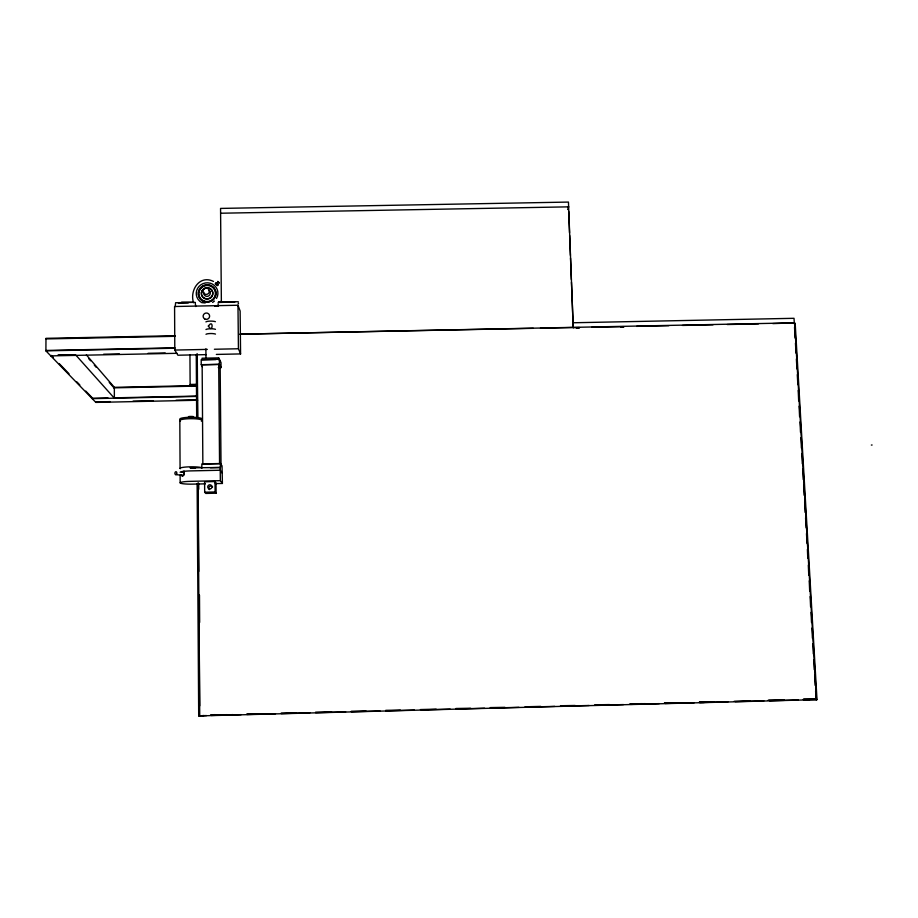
<?xml version="1.0" encoding="UTF-8"?>
<svg xmlns="http://www.w3.org/2000/svg" width="918" height="918" viewBox="0 0 918 918"><rect width="100%" height="100%" fill="white"/><g stroke="black" fill="none" stroke-linecap="round" stroke-linejoin="round"><path stroke-width="1.38" d="M219.207 282.652L217.658 281.401L218.507 282.331M197.622 400.248L95.862 402.417L45.9 350.848L45.98 338.329L174.994 335.713M193.595 302.343L181.603 302.183M208.329 326.257C213.791 317.823 212.85 334.726 208.363 325.856M567.645 209.511L568.632 206.848L220.607 213.228M568.632 206.848L567.553 207.147M218.128 302.492L232.438 302.068A5.6 1.274 0 0 1 234.756 302.137M573.234 327.726L568.449 202.075L220.561 208.42L221.364 301.701M220.435 301.425L220.412 302.309M215.948 282.905L215.26 283.628L217.474 285.624L218.174 284.89L216.292 283.306M215.684 283.811L216.384 283.088L217.646 284.282M216.797 284.809L217.486 284.087M175.694 474.606L183.29 475.375A2.008 1.469 -81.9 0 0 183.956 473.619L184.093 471.336A11.223 1.469 -0.5 0 1 190.095 470.911L220.24 470.234L222.317 473.149M772.818 323.606L794.655 322.838L816.481 699.665M182.533 471.519L181.339 471.772A11.223 1.469 -0.5 0 0 180.135 472.334M181.42 471.76L184.093 471.336L184.105 473.631A2.008 1.331 -83.5 0 1 183.164 475.685A2.008 1.331 -83.5 0 1 181.661 475.122A2.02 1.01 -85.9 0 0 181.902 475.593L182.326 475.811M183.267 471.404L184.07 471.301M228.421 714.996L232.679 714.594M197.129 483.602L198.701 715.925L203.922 715.558M210.911 714.973L215.099 714.629M199.734 715.902L197.99 483.97M871.366 445.058L872.1 445M180.364 419.664A11.177 1.802 -0.2 0 1 191.403 417.265C199.068 416.152 183.049 416.187 190.462 417.231M211.014 714.938L227.01 714.663M246.827 713.997L261.389 713.756M281.195 713.091L295.768 712.85M315.574 712.184L331.582 711.898M351.387 711.243L365.972 710.991M385.755 710.337L400.351 710.096M420.41 709.557L436.165 709.144M455.948 708.489L470.555 708.237M490.315 707.583L504.934 707.33M524.993 706.803L540.748 706.39M560.508 705.735L575.138 705.483M594.875 704.829L609.518 704.576M629.576 704.049L645.331 703.636M665.068 702.981L679.722 702.729M699.436 702.075L714.101 701.822M734.159 701.295L749.914 700.882M768.194 700.262L784.305 699.975M803.675 699.321L815.815 699.149L815.666 696.464M202.476 715.673L206.573 715.57M211.071 715.443L241.136 714.652M246.873 714.502L275.503 713.745M281.241 713.596L309.871 712.85M315.608 712.689L345.673 711.898M351.399 711.748L380.041 710.991M385.767 710.842L414.408 710.084M421.569 709.901L450.21 709.144M455.936 708.994L484.578 708.237M490.304 708.088L518.945 707.33M526.106 707.147L554.747 706.39M560.473 706.24L589.115 705.483M594.841 705.334L623.483 704.576M630.517 704.393L659.273 703.636M665.011 703.486L694.295 702.718M699.378 702.58L728.008 701.822M735.169 701.639L763.81 700.882M769.536 700.732L798.316 699.975M803.904 699.826L809.642 699.677M198.701 715.925L816.997 699.631L795.206 323.733L794.219 323.756M204.68 492.209L215.099 491.968L216.109 493.207L205.747 493.436L204.68 492.209L204.599 481.789L215.019 481.548L216.017 482.845L216.109 493.207M113.74 387.35L196.911 385.594M113.809 387.855L196.957 386.099M92.282 398.297L108.026 397.964M113.752 397.85L196.796 396.083M92.202 398.653L196.75 396.427M95.793 401.923L110.126 401.625M133.064 401.132L153.134 400.707M176.072 400.214L196.142 399.789M215.317 483.614L222.408 483.453L222.041 465.874L220.4 463.521L201.834 463.934L201.857 467.916M210.44 467.721L220.446 467.491L190.072 467.847A11.223 1.492 -0.4 0 1 195.511 467.905M222.408 483.453L220.331 480.665L190.152 481.353A11.234 1.411 -0.5 0 0 180.226 482.994A11.234 1.411 -0.5 0 0 192.619 484.13L205.391 483.843M195.064 302.332L175.625 302.722L175.212 306.589M218.507 301.861L238.301 301.735M188.236 302.94L181.546 303.078A5.623 1.274 0.4 0 0 178.379 303.388M216.522 298.442A10.867 10.546 -12.7 0 0 212.437 284.098A10.867 10.546 -12.7 0 0 197.657 288.263A10.867 10.546 -12.7 0 0 201.731 302.607L205.207 302.963M216.35 354.428L240.573 353.923L240.126 311.03L237.98 305.246L174.581 306.509L174.799 350.068L177.885 355.22L206.378 354.623M214.778 306.153L217.887 306.164M573.084 322.769L794.024 318.305L794.3 323.159M239.977 334.175L794.655 322.838M240.241 334.186L533.312 328.311M540.461 328.174L573.337 327.519M573.28 327.646L579.499 327.554M591.812 327.267L623.884 326.647M636.61 326.36L668.82 325.706M682.487 325.431L713.022 324.811M727.285 324.524L758.463 323.893M46.072 338.926L175.063 336.309M576.366 328.174L579.235 328.116M620.798 327.267L623.666 327.21M46.003 350.458L174.868 347.819M45.9 350.848L174.81 348.209M174.799 350.068L207.319 349.402M214.387 349.253L238.428 348.76L240.573 353.923M57.857 355.163L75.035 354.807M103.654 354.222L119.397 353.9M148.028 353.315L165.206 352.96M58.442 355.255L75.586 354.899M50.788 355.897L176.956 353.304M220.125 362.484L218.656 357.871L202.086 358.215L202.098 359.822L215.902 359.535M218.277 367.636L221.054 367.579L221.008 362.621L219.402 359.294L201.203 359.672L201.237 364.687L202.43 366.867M201.237 364.687L219.448 364.308L221.054 367.579M218.702 364.48L202.144 364.825L202.855 464.038L219.563 463.67L218.702 364.48L220.171 367.441L221.031 465.77M189.946 354.612L190.129 384.458L197.209 384.309M803.48 699.195L809.102 699.183M809.733 699.16L815.815 699.149M803.33 699.688L816.997 699.631M768.779 700.354L784.167 700.342M699.539 701.937L703.704 701.96M700.067 702.431L704.232 702.454M664.403 703.004L678.689 703.131M640.546 703.647L653.26 703.796M195.19 302.573L195.729 306.532M213.469 281.436C199.78 274.482 189.418 290.099 193.537 302.722M217.187 283.823L216.166 283.146M217.807 281.987L219.127 283.329M51.293 355.392L53.255 357.435M59.165 363.551L69.011 373.752M76.894 381.899L79.843 384.963M85.753 391.079L92.649 398.217M76.079 355.369L114.348 398.183L114.348 387.339L86.384 354.922M217.658 284.178L218.025 284.764M88.702 358.64L90.572 360.797M94.302 365.112L96.172 367.269M109.242 382.381L113.912 387.775M190.129 384.458L191.346 386.432M794.54 327.278L795.045 338.054M795.458 343.206L796.044 353.223M796.376 358.949L796.962 368.967M797.283 374.693L797.868 384.722M798.201 390.448L798.683 400.936M799.108 406.192L799.589 416.657M800.026 421.936L800.507 432.378M800.932 437.691L801.414 448.099M801.85 453.435L802.321 463.831M802.757 469.178L803.239 479.552M803.675 484.934L804.145 495.272M804.661 502.112L805.132 512.428M805.579 517.855L806.153 527.873M806.486 533.599L807.071 543.617M807.404 549.343L807.783 558.155M808.31 565.098L808.781 575.311M809.228 580.842L809.687 591.031M810.135 596.585L810.594 606.752M811.042 612.34L811.512 622.484M811.96 628.084L812.419 638.205M812.866 643.828L813.325 653.926M813.784 659.583L814.243 669.647M814.691 675.327L815.15 685.367M815.609 691.07L816.102 699.665M568.701 211.381L569.527 232.667M569.642 235.501L570.411 255.365M570.526 258.199L571.352 279.485M571.466 282.319L573.176 326.315M237.98 305.246L238.428 348.76M219.402 359.294L219.448 364.308M220.4 463.521L220.446 467.491M220.217 467.17L220.331 480.665M218.656 357.871L218.668 359.477M218.117 303.778L218.14 306.096M215.019 481.548L215.099 491.968M205.896 348.829L205.976 358.789M198.713 483.499L198.747 489.225M199.481 595.208L199.665 622.415M197.267 354.509L197.703 418.344M198.139 482.719L198.747 571.421M198.908 595.185L199.665 705.885M197.106 353.671L197.542 418.103M196.257 354.532L196.681 417.633M179.825 420.559L180.077 468.421M180.123 475.076L180.157 482.857M238.278 302.974A5.6 1.274 0 0 1 238.21 303.755M208.914 290.65A3.236 3.133 -12.6 0 1 209.843 294.747A3.236 3.133 -12.6 0 1 205.747 296.124A3.236 3.133 -12.6 0 1 203.957 292.314M203.67 301.494A8.824 8.56 -12.7 0 1 201.719 286.932A8.824 8.56 -12.7 0 1 215.856 291.924A8.824 8.56 -12.7 0 1 204.53 301.793M214.41 301.058A10.867 10.546 -12.7 0 1 212.586 302.389M207.72 287.931A5.772 5.6 -12.7 0 1 212.173 296.227A5.772 5.6 -12.7 0 1 202.522 296.916A5.772 5.6 -12.7 0 1 205.93 288.057M210.291 291.316A4.739 4.601 -12.7 0 1 210.704 291.568M179.148 303.422A3.064 0.689 0.4 0 1 179.515 302.997M181.798 472.277A2.008 1.331 -83.5 0 1 183.726 472.69A2.008 1.331 -83.5 0 1 183.072 475.581M182.556 475.811A2.008 1.331 -83.5 0 1 181.443 475.099M191.403 417.265A11.177 1.802 -0.2 0 1 201.34 419.71M180.364 421.075A11.177 1.79 -0.2 0 1 191.414 418.688A11.177 1.79 -0.2 0 1 201.352 421.121M180.341 468.708A11.223 1.503 -0.4 0 1 188.442 466.872A11.223 1.503 -0.4 0 1 202.017 467.778M209.407 489.65A2.111 2.077 -28.2 0 1 209.533 486.563A2.111 2.077 -28.2 0 1 212.62 486.942M205.907 321.885A5.152 1.113 0.1 0 1 210.337 321.105A5.152 1.113 0.1 0 1 215.386 321.69M205.965 329.528A5.152 1.09 0.1 0 1 210.394 328.759A5.152 1.09 0.1 0 1 215.455 329.332M205.999 334.29A5.152 1.079 0 0 1 210.429 333.532A5.152 1.079 0 0 1 215.489 334.095M204.771 318.959A3.259 3.167 -13.9 0 0 209.625 316.113A3.259 3.167 -13.9 0 0 204.725 313.463A3.259 3.167 -13.9 0 0 204.771 318.959M204.588 294.035A3.247 3.156 -12.6 0 0 209.43 291.213A3.247 3.156 -12.6 0 0 204.542 288.573A3.247 3.156 -12.6 0 0 204.588 294.035M204.737 298.407A5.772 5.611 -12.6 0 0 212.769 292.521A5.772 5.611 -12.6 0 0 203.612 288.757A5.772 5.611 -12.6 0 0 204.737 298.407M203.853 300.978A8.319 8.067 -12.7 0 0 215.409 292.509A8.319 8.067 -12.7 0 0 202.224 287.082A8.319 8.067 -12.7 0 0 203.853 300.978M203.566 301.265A8.824 8.572 -12.7 0 0 215.845 292.28A8.824 8.572 -12.7 0 0 201.845 286.519A8.824 8.572 -12.7 0 0 203.566 301.265M176.6 473.998A1.457 0.952 -83.5 0 0 176.049 471.714A1.457 0.952 -83.5 0 0 174.959 473.768A1.457 0.952 -83.5 0 0 176.6 473.998M209.591 488.961A2.123 2.088 -28.1 0 0 211.794 486.024A2.123 2.088 -28.1 0 0 208.156 485.633A2.123 2.088 -28.1 0 0 209.591 488.961"/></g></svg>
